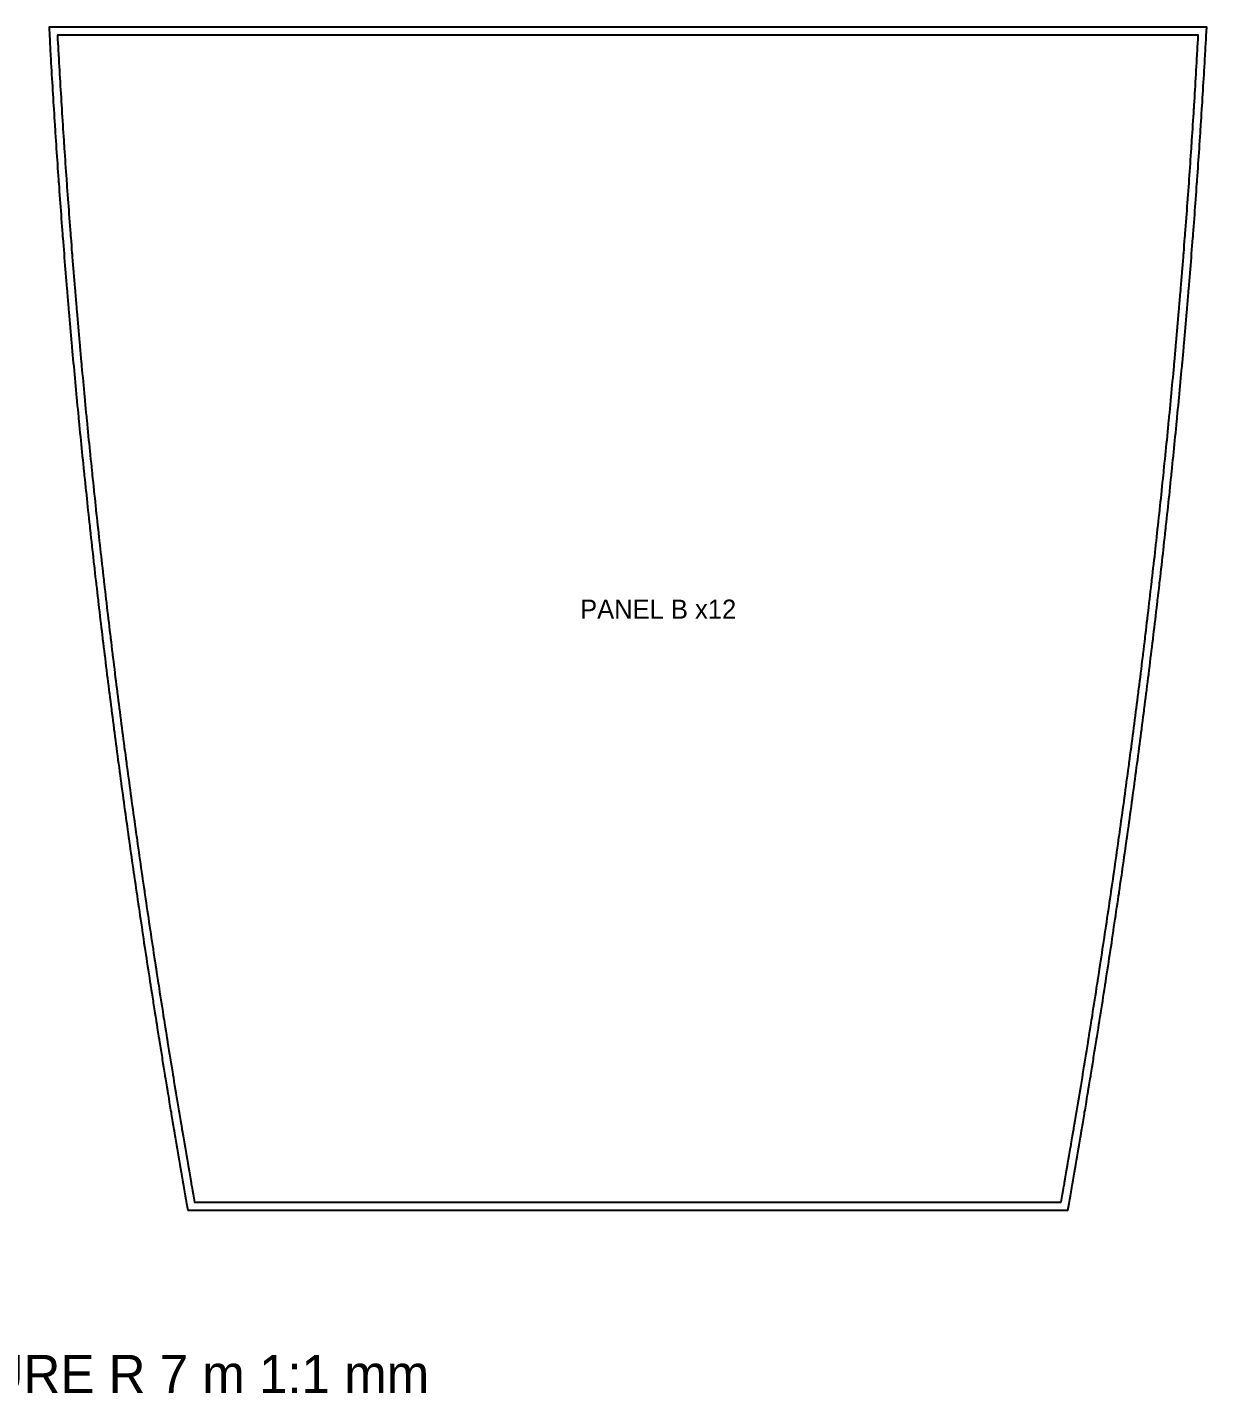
# Model space of a CAD drawing. Header units: millimetres. Extents: x 8 to 17190, y -602 to 3691.
# Drawn here: x 3115 to 6821, y -602 to 3690 of the extents above; entities that cross this region are included whole.
import ezdxf

# ---------------------------------------------------------------- set-up
doc = ezdxf.new("R2010")
doc.units = ezdxf.units.MM
for name, color, linetype in [('CUT', 7, 'Continuous'), ('NOTES', 7, 'Continuous'), ('SEW', 7, 'Continuous')]:
    doc.layers.add(name, color=color, linetype=linetype)

msp = doc.modelspace()

# ---------------------------------------------------------------- linework, layer by layer
at = {"layer": 'CUT'}
msp.add_lwpolyline([(3619.3, -25), (6385.1, -25), (6388.7, -4.3), (6388.7, -4.2), (6390.9, 8), (6393, 20.2), (6395.1, 32.5), (6397.3, 44.7), (6398.7, 53), (6399.4, 56.9), (6401.5, 69.1), (6403.6, 81.4), (6405.7, 93.6), (6407.8, 105.8), (6408.6, 110.3), (6409.9, 118), (6412, 130.3), (6414.1, 142.5), (6416.2, 154.7), (6418.3, 166.9), (6418.4, 167.6), (6420.4, 179.2), (6422.4, 191.4), (6424.5, 203.6), (6426.6, 215.8), (6428.1, 224.9), (6428.7, 228.1), (6430.7, 240.3), (6432.8, 252.5), (6434.8, 264.7), (6436.9, 277), (6437.7, 282.2), (6438.9, 289.2), (6440.9, 301.4), (6443, 313.6), (6445, 325.9), (6447, 338.1), (6447.3, 339.5), (6449.1, 350.3), (6451.1, 362.5), (6453.1, 374.8), (6455.1, 387), (6456.7, 396.8), (6457.1, 399.2), (6459.1, 411.4), (6461.1, 423.7), (6463.1, 435.9), (6465.1, 448.1), (6466, 454.1), (6467, 460.4), (6469, 472.6), (6471, 484.8), (6473, 497), (6474.9, 509.3), (6475.3, 511.4), (6476.9, 521.5), (6478.8, 533.7), (6480.8, 545.9), (6482.7, 558.2), (6484.4, 568.8), (6484.7, 570.4), (6486.6, 582.6), (6488.6, 594.8), (6490.5, 607.1), (6492.4, 619.3), (6493.5, 626.1), (6494.3, 631.5), (6496.2, 643.7), (6498.1, 656), (6500.1, 668.2), (6502, 680.4), (6502.4, 683.4), (6503.9, 692.6), (6505.7, 704.9), (6507.6, 717.1), (6509.5, 729.3), (6511.3, 740.7), (6511.4, 741.6), (6513.3, 753.8), (6515.1, 766), (6517, 778.2), (6518.9, 790.5), (6520, 798), (6520.7, 802.7), (6522.6, 814.9), (6524.4, 827.1), (6526.3, 839.4), (6528.1, 851.6), (6528.7, 855.3), (6529.9, 863.8), (6531.8, 876), (6533.6, 888.3), (6535.4, 900.5), (6537.2, 912.6), (6537.2, 912.7), (6539, 924.9), (6540.8, 937.2), (6542.6, 949.4), (6544.4, 961.6), (6545.7, 969.9), (6546.2, 973.9), (6548, 986.1), (6549.8, 998.3), (6551.6, 1010.5), (6553.4, 1022.8), (6554, 1027.2), (6555.1, 1035), (6556.9, 1047.2), (6558.7, 1059.4), (6560.4, 1071.7), (6562.2, 1083.9), (6562.3, 1084.5), (6563.9, 1096.1), (6565.6, 1108.3), (6567.4, 1120.6), (6569.1, 1132.8), (6570.4, 1141.8), (6570.8, 1145), (6572.6, 1157.3), (6574.3, 1169.5), (6576, 1181.7), (6577.7, 1193.9), (6578.4, 1199.2), (6579.4, 1206.2), (6581.1, 1218.4), (6582.8, 1230.6), (6584.5, 1242.8), (6586.2, 1255.1), (6586.4, 1256.5), (6587.8, 1267.3), (6589.5, 1279.5), (6591.2, 1291.7), (6592.9, 1304), (6594.2, 1313.8), (6594.5, 1316.2), (6596.2, 1328.4), (6597.8, 1340.7), (6599.5, 1352.9), (6601.1, 1365.1), (6601.9, 1371.1), (6602.8, 1377.3), (6604.4, 1389.6), (6606, 1401.8), (6607.6, 1414), (6609.2, 1426.2), (6609.5, 1428.4), (6610.9, 1438.5), (6612.5, 1450.7), (6614.1, 1462.9), (6615.7, 1475.1), (6617, 1485.7), (6617.3, 1487.4), (6618.9, 1499.6), (6620.4, 1511.8), (6622, 1524.1), (6623.6, 1536.3), (6624.5, 1543), (6625.2, 1548.5), (6626.7, 1560.7), (6628.3, 1573), (6629.8, 1585.2), (6631.4, 1597.4), (6631.8, 1600.3), (6632.9, 1609.6), (6634.5, 1621.9), (6636, 1634.1), (6637.5, 1646.3), (6638.9, 1657.7), (6639.1, 1658.6), (6640.6, 1670.8), (6642.1, 1683), (6643.6, 1695.2), (6645.1, 1707.5), (6646, 1715), (6646.6, 1719.7), (6648.1, 1731.9), (6649.6, 1744.1), (6651.1, 1756.4), (6652.6, 1768.6), (6653, 1772.3), (6654, 1780.8), (6655.5, 1793.1), (6657, 1805.3), (6658.4, 1817.5), (6659.9, 1829.6), (6659.9, 1829.7), (6661.3, 1842), (6662.8, 1854.2), (6664.2, 1866.4), (6665.7, 1878.6), (6666.6, 1886.9), (6667.1, 1890.9), (6668.5, 1903.1), (6669.9, 1915.3), (6671.4, 1927.6), (6672.8, 1939.8), (6673.3, 1944.2), (6674.2, 1952), (6675.6, 1964.2), (6677, 1976.5), (6678.4, 1988.7), (6679.7, 2000.9), (6679.8, 2001.5), (6681.1, 2013.1), (6682.5, 2025.4), (6683.9, 2037.6), (6685.2, 2049.8), (6686.2, 2058.9), (6686.6, 2062.1), (6688, 2074.3), (6689.3, 2086.5), (6690.6, 2098.7), (6692, 2111), (6692.6, 2116.2), (6693.3, 2123.2), (6694.7, 2135.4), (6696, 2147.6), (6697.3, 2159.9), (6698.6, 2172.1), (6698.8, 2173.5), (6699.9, 2184.3), (6701.2, 2196.6), (6702.5, 2208.8), (6703.8, 2221), (6704.9, 2230.8), (6705.1, 2233.2), (6706.4, 2245.5), (6707.7, 2257.7), (6708.9, 2269.9), (6710.2, 2282.2), (6710.8, 2288.1), (6711.5, 2294.4), (6712.7, 2306.6), (6714, 2318.8), (6715.2, 2331.1), (6716.5, 2343.3), (6716.7, 2345.4), (6717.7, 2355.5), (6719, 2367.7), (6720.2, 2380), (6721.4, 2392.2), (6722.5, 2402.7), (6722.6, 2404.4), (6723.8, 2416.7), (6725, 2428.9), (6726.2, 2441.1), (6727.4, 2453.3), (6728.1, 2460.1), (6728.6, 2465.6), (6729.8, 2477.8), (6731, 2490), (6732.2, 2502.3), (6733.3, 2514.5), (6733.6, 2517.4), (6734.5, 2526.7), (6735.7, 2538.9), (6736.8, 2551.2), (6738, 2563.4), (6739, 2574.7), (6739.1, 2575.6), (6740.3, 2587.8), (6741.4, 2600.1), (6742.5, 2612.3), (6743.6, 2624.5), (6744.3, 2632), (6744.8, 2636.8), (6745.9, 2649), (6747, 2661.2), (6748.1, 2673.4), (6749.2, 2685.7), (6749.5, 2689.3), (6750.3, 2697.9), (6751.4, 2710.1), (6752.4, 2722.4), (6753.5, 2734.6), (6754.6, 2746.6), (6754.6, 2746.8), (6755.7, 2759), (6756.7, 2771.3), (6757.8, 2783.5), (6758.8, 2795.7), (6759.5, 2804), (6759.9, 2807.9), (6760.9, 2820.2), (6761.9, 2832.4), (6763, 2844.6), (6764, 2856.9), (6764.4, 2861.3), (6765, 2869.1), (6766, 2881.3), (6767, 2893.5), (6768, 2905.8), (6769, 2918), (6769.1, 2918.6), (6770, 2930.2), (6771, 2942.5), (6772, 2954.7), (6773, 2966.9), (6773.7, 2975.9), (6773.9, 2979.1), (6774.9, 2991.4), (6775.9, 3003.6), (6776.8, 3015.8), (6777.8, 3028.1), (6778.2, 3033.2), (6778.7, 3040.3), (6779.7, 3052.5), (6780.6, 3064.7), (6781.5, 3077), (6782.4, 3089.2), (6782.5, 3090.6), (6783.4, 3101.4), (6784.3, 3113.6), (6785.2, 3125.9), (6786.1, 3138.1), (6786.8, 3147.9), (6787, 3150.3), (6787.9, 3162.6), (6788.7, 3174.8), (6789.6, 3187), (6790.5, 3199.2), (6790.9, 3205.2), (6791.4, 3211.5), (6792.2, 3223.7), (6793.1, 3235.9), (6793.9, 3248.2), (6794.8, 3260.4), (6794.9, 3262.5), (6795.6, 3272.6), (6796.5, 3284.8), (6797.3, 3297.1), (6798.1, 3309.3), (6798.8, 3319.8), (6798.9, 3321.5), (6799.8, 3333.8), (6800.6, 3346), (6801.4, 3358.2), (6802.2, 3370.4), (6802.6, 3377.1), (6803, 3382.7), (6803.8, 3394.9), (6804.5, 3407.1), (6805.3, 3419.4), (6806.1, 3431.6), (6806.3, 3434.5), (6806.9, 3443.8), (6807.6, 3456), (6808.4, 3468.3), (6809.1, 3480.5), (6809.8, 3491.8), (6809.9, 3492.7), (6810.6, 3505), (6811.3, 3517.2), (6812.1, 3529.4), (6812.8, 3541.6), (6813.2, 3549.1), (6813.5, 3553.9), (6814.2, 3566.1), (6814.9, 3578.3), (6815.6, 3590.6), (6816.3, 3602.8), (6816.5, 3606.4), (6817, 3615), (6817.7, 3627.2), (6818.4, 3639.5), (6819.1, 3651.7), (6819.7, 3663.7), (6821.2, 3690.1), (3183.3, 3690.1), (3184.7, 3663.7), (3185.4, 3651.7), (3186, 3639.5), (3186.7, 3627.2), (3187.4, 3615), (3187.9, 3606.4), (3188.1, 3602.8), (3188.8, 3590.6), (3189.5, 3578.3), (3190.2, 3566.1), (3190.9, 3553.9), (3191.2, 3549.1), (3191.6, 3541.6), (3192.3, 3529.4), (3193.1, 3517.2), (3193.8, 3505), (3194.6, 3492.7), (3194.6, 3491.8), (3195.3, 3480.5), (3196, 3468.3), (3196.8, 3456), (3197.6, 3443.8), (3198.1, 3434.5), (3198.3, 3431.6), (3199.1, 3419.4), (3199.9, 3407.1), (3200.7, 3394.9), (3201.4, 3382.7), (3201.8, 3377.1), (3202.2, 3370.4), (3203, 3358.2), (3203.8, 3346), (3204.7, 3333.8), (3205.5, 3321.5), (3205.6, 3319.8), (3206.3, 3309.3), (3207.1, 3297.1), (3207.9, 3284.8), (3208.8, 3272.6), (3209.5, 3262.5), (3209.6, 3260.4), (3210.5, 3248.2), (3211.3, 3235.9), (3212.2, 3223.7), (3213, 3211.5), (3213.5, 3205.2), (3213.9, 3199.2), (3214.8, 3187), (3215.7, 3174.8), (3216.6, 3162.6), (3217.4, 3150.3), (3217.6, 3147.9), (3218.3, 3138.1), (3219.2, 3125.9), (3220.1, 3113.6), (3221.1, 3101.4), (3221.9, 3090.6), (3222, 3089.2), (3222.9, 3077), (3223.8, 3064.7), (3224.8, 3052.5), (3225.7, 3040.3), (3226.2, 3033.2), (3226.6, 3028.1), (3227.6, 3015.8), (3228.5, 3003.6), (3229.5, 2991.4), (3230.5, 2979.1), (3230.7, 2975.9), (3231.4, 2966.9), (3232.4, 2954.7), (3233.4, 2942.5), (3234.4, 2930.2), (3235.3, 2918.6), (3235.4, 2918), (3236.4, 2905.8), (3237.4, 2893.5), (3238.4, 2881.3), (3239.4, 2869.1), (3240.1, 2861.3), (3240.4, 2856.9), (3241.4, 2844.6), (3242.5, 2832.4), (3243.5, 2820.2), (3244.5, 2807.9), (3244.9, 2804), (3245.6, 2795.7), (3246.6, 2783.5), (3247.7, 2771.3), (3248.8, 2759), (3249.8, 2746.8), (3249.8, 2746.6), (3250.9, 2734.6), (3252, 2722.4), (3253.1, 2710.1), (3254.1, 2697.9), (3254.9, 2689.3), (3255.2, 2685.7), (3256.3, 2673.4), (3257.4, 2661.2), (3258.5, 2649), (3259.7, 2636.8), (3260.1, 2632), (3260.8, 2624.5), (3261.9, 2612.3), (3263, 2600.1), (3264.2, 2587.8), (3265.3, 2575.6), (3265.4, 2574.7), (3266.4, 2563.4), (3267.6, 2551.2), (3268.7, 2538.9), (3269.9, 2526.7), (3270.8, 2517.4), (3271.1, 2514.5), (3272.2, 2502.3), (3273.4, 2490), (3274.6, 2477.8), (3275.8, 2465.6), (3276.3, 2460.1), (3277, 2453.3), (3278.2, 2441.1), (3279.4, 2428.9), (3280.6, 2416.7), (3281.8, 2404.4), (3282, 2402.7), (3283, 2392.2), (3284.2, 2380), (3285.5, 2367.7), (3286.7, 2355.5), (3287.7, 2345.4), (3287.9, 2343.3), (3289.2, 2331.1), (3290.4, 2318.8), (3291.7, 2306.6), (3292.9, 2294.4), (3293.6, 2288.1), (3294.2, 2282.2), (3295.5, 2269.9), (3296.7, 2257.7), (3298, 2245.5), (3299.3, 2233.2), (3299.6, 2230.8), (3300.6, 2221), (3301.9, 2208.8), (3303.2, 2196.6), (3304.5, 2184.3), (3305.7, 2173.5), (3305.8, 2172.1), (3307.1, 2159.9), (3308.4, 2147.6), (3309.8, 2135.4), (3311.1, 2123.2), (3311.9, 2116.2), (3312.4, 2111), (3313.8, 2098.7), (3315.1, 2086.5), (3316.5, 2074.3), (3317.8, 2062.1), (3318.2, 2058.9), (3319.2, 2049.8), (3320.5, 2037.6), (3321.9, 2025.4), (3323.3, 2013.1), (3324.6, 2001.5), (3324.7, 2000.9), (3326.1, 1988.7), (3327.4, 1976.5), (3328.8, 1964.2), (3330.2, 1952), (3331.1, 1944.2), (3331.7, 1939.8), (3333.1, 1927.6), (3334.5, 1915.3), (3335.9, 1903.1), (3337.3, 1890.9), (3337.8, 1886.9), (3338.8, 1878.6), (3340.2, 1866.4), (3341.6, 1854.2), (3343.1, 1842), (3344.5, 1829.7), (3344.5, 1829.6), (3346, 1817.5), (3347.4, 1805.3), (3348.9, 1793.1), (3350.4, 1780.8), (3351.4, 1772.3), (3351.9, 1768.6), (3353.3, 1756.4), (3354.8, 1744.1), (3356.3, 1731.9), (3357.8, 1719.7), (3358.4, 1715), (3359.3, 1707.5), (3360.8, 1695.2), (3362.3, 1683), (3363.8, 1670.8), (3365.4, 1658.6), (3365.5, 1657.7), (3366.9, 1646.3), (3368.4, 1634.1), (3370, 1621.9), (3371.5, 1609.6), (3372.7, 1600.3), (3373, 1597.4), (3374.6, 1585.2), (3376.1, 1573), (3377.7, 1560.7), (3379.3, 1548.5), (3380, 1543), (3380.8, 1536.3), (3382.4, 1524.1), (3384, 1511.8), (3385.6, 1499.6), (3387.2, 1487.4), (3387.4, 1485.7), (3388.7, 1475.1), (3390.3, 1462.9), (3391.9, 1450.7), (3393.6, 1438.5), (3394.9, 1428.4), (3395.2, 1426.2), (3396.8, 1414), (3398.4, 1401.8), (3400, 1389.6), (3401.7, 1377.3), (3402.5, 1371.1), (3403.3, 1365.1), (3404.9, 1352.9), (3406.6, 1340.7), (3408.2, 1328.4), (3409.9, 1316.2), (3410.2, 1313.8), (3411.6, 1304), (3413.2, 1291.7), (3414.9, 1279.5), (3416.6, 1267.3), (3418.1, 1256.5), (3418.2, 1255.1), (3419.9, 1242.8), (3421.6, 1230.6), (3423.3, 1218.4), (3425, 1206.2), (3426, 1199.2), (3426.7, 1193.9), (3428.4, 1181.7), (3430.1, 1169.5), (3431.9, 1157.3), (3433.6, 1145), (3434, 1141.8), (3435.3, 1132.8), (3437, 1120.6), (3438.8, 1108.3), (3440.5, 1096.1), (3442.2, 1084.5), (3442.3, 1083.9), (3444, 1071.7), (3445.8, 1059.4), (3447.5, 1047.2), (3449.3, 1035), (3450.4, 1027.2), (3451.1, 1022.8), (3452.8, 1010.5), (3454.6, 998.3), (3456.4, 986.1), (3458.2, 973.9), (3458.8, 969.9), (3460, 961.6), (3461.8, 949.4), (3463.6, 937.2), (3465.4, 924.9), (3467.2, 912.7), (3467.2, 912.6), (3469, 900.5), (3470.8, 888.3), (3472.6, 876), (3474.5, 863.8), (3475.8, 855.3), (3476.3, 851.6), (3478.2, 839.4), (3480, 827.1), (3481.8, 814.9), (3483.7, 802.7), (3484.4, 798), (3485.5, 790.5), (3487.4, 778.2), (3489.3, 766), (3491.1, 753.8), (3493, 741.6), (3493.2, 740.7), (3494.9, 729.3), (3496.8, 717.1), (3498.7, 704.9), (3500.6, 692.6), (3502, 683.4), (3502.5, 680.4), (3504.4, 668.2), (3506.3, 656), (3508.2, 643.7), (3510.1, 631.5), (3511, 626.1), (3512, 619.3), (3513.9, 607.1), (3515.9, 594.8), (3517.8, 582.6), (3519.7, 570.4), (3520, 568.8), (3521.7, 558.2), (3523.6, 545.9), (3525.6, 533.7), (3527.5, 521.5), (3529.1, 511.4), (3529.5, 509.3), (3531.5, 497), (3533.4, 484.8), (3535.4, 472.6), (3537.4, 460.4), (3538.4, 454.1), (3539.4, 448.1), (3541.3, 435.9), (3543.3, 423.7), (3545.3, 411.4), (3547.3, 399.2), (3547.7, 396.8), (3549.3, 387), (3551.3, 374.8), (3553.3, 362.5), (3555.4, 350.3), (3557.1, 339.5), (3557.4, 338.1), (3559.4, 325.9), (3561.4, 313.6), (3563.5, 301.4), (3565.5, 289.2), (3566.7, 282.2), (3567.6, 277), (3569.6, 264.7), (3571.7, 252.5), (3573.7, 240.3), (3575.8, 228.1), (3576.3, 224.9), (3577.8, 215.8), (3579.9, 203.6), (3582, 191.4), (3584, 179.2), (3586, 167.6), (3586.1, 166.9), (3588.2, 154.7), (3590.3, 142.5), (3592.4, 130.3), (3594.5, 118), (3595.8, 110.3), (3596.6, 105.8), (3598.7, 93.6), (3600.8, 81.4), (3602.9, 69.1), (3605, 56.9), (3605.7, 53), (3607.2, 44.7), (3609.3, 32.5), (3611.4, 20.2), (3613.6, 8), (3615.7, -4.2), (3615.7, -4.3)], close=True, dxfattribs=at)
at = {"layer": 'SEW'}
msp.add_lwpolyline([(6364.1, 0), (6364.1, 0.1), (6366.2, 12.3), (6368.4, 24.5), (6370.5, 36.7), (6372.6, 49), (6374.1, 57.3), (6374.7, 61.2), (6376.9, 73.4), (6379, 85.6), (6381.1, 97.8), (6383.2, 110), (6384, 114.5), (6385.3, 122.3), (6387.4, 134.5), (6389.5, 146.7), (6391.6, 158.9), (6393.6, 171.1), (6393.8, 171.8), (6395.7, 183.4), (6397.8, 195.6), (6399.9, 207.8), (6401.9, 220), (6403.5, 229.1), (6404, 232.2), (6406.1, 244.4), (6408.1, 256.7), (6410.2, 268.9), (6412.2, 281.1), (6413.1, 286.3), (6414.2, 293.3), (6416.3, 305.5), (6418.3, 317.7), (6420.3, 330), (6422.4, 342.2), (6422.6, 343.6), (6424.4, 354.4), (6426.4, 366.6), (6428.4, 378.8), (6430.4, 391), (6432, 400.9), (6432.4, 403.3), (6434.4, 415.5), (6436.4, 427.7), (6438.4, 439.9), (6440.4, 452.1), (6441.4, 458.1), (6442.4, 464.3), (6444.3, 476.6), (6446.3, 488.8), (6448.3, 501), (6450.2, 513.2), (6450.6, 515.4), (6452.2, 525.4), (6454.2, 537.7), (6456.1, 549.9), (6458.1, 562.1), (6459.7, 572.7), (6460, 574.3), (6461.9, 586.5), (6463.9, 598.7), (6465.8, 611), (6467.7, 623.2), (6468.8, 629.9), (6469.6, 635.4), (6471.5, 647.6), (6473.4, 659.8), (6475.4, 672), (6477.3, 684.3), (6477.7, 687.2), (6479.1, 696.5), (6481, 708.7), (6482.9, 720.9), (6484.8, 733.1), (6486.6, 744.5), (6486.7, 745.3), (6488.6, 757.6), (6490.4, 769.8), (6492.3, 782), (6494.2, 794.2), (6495.3, 801.7), (6496, 806.4), (6497.9, 818.7), (6499.7, 830.9), (6501.5, 843.1), (6503.4, 855.3), (6503.9, 859), (6505.2, 867.5), (6507, 879.7), (6508.9, 892), (6510.7, 904.2), (6512.5, 916.3), (6512.5, 916.4), (6514.3, 928.6), (6516.1, 940.8), (6517.9, 953), (6519.7, 965.3), (6520.9, 973.5), (6521.5, 977.5), (6523.3, 989.7), (6525.1, 1001.9), (6526.8, 1014.1), (6528.6, 1026.3), (6529.3, 1030.8), (6530.4, 1038.6), (6532.1, 1050.8), (6533.9, 1063), (6535.7, 1075.2), (6537.4, 1087.4), (6537.5, 1088.1), (6539.2, 1099.6), (6540.9, 1111.9), (6542.6, 1124.1), (6544.4, 1136.3), (6545.6, 1145.3), (6546.1, 1148.5), (6547.8, 1160.7), (6549.5, 1173), (6551.2, 1185.2), (6552.9, 1197.4), (6553.7, 1202.6), (6554.6, 1209.6), (6556.3, 1221.8), (6558, 1234), (6559.7, 1246.3), (6561.4, 1258.5), (6561.6, 1259.9), (6563.1, 1270.7), (6564.8, 1282.9), (6566.4, 1295.1), (6568.1, 1307.3), (6569.4, 1317.1), (6569.7, 1319.6), (6571.4, 1331.8), (6573.1, 1344), (6574.7, 1356.2), (6576.3, 1368.4), (6577.1, 1374.4), (6578, 1380.6), (6579.6, 1392.9), (6581.2, 1405.1), (6582.8, 1417.3), (6584.5, 1429.5), (6584.7, 1431.7), (6586.1, 1441.7), (6587.7, 1454), (6589.3, 1466.2), (6590.9, 1478.4), (6592.3, 1488.9), (6592.5, 1490.6), (6594.1, 1502.8), (6595.6, 1515), (6597.2, 1527.3), (6598.8, 1539.5), (6599.7, 1546.2), (6600.4, 1551.7), (6601.9, 1563.9), (6603.5, 1576.1), (6605, 1588.3), (6606.6, 1600.6), (6607, 1603.5), (6608.1, 1612.8), (6609.7, 1625), (6611.2, 1637.2), (6612.7, 1649.4), (6614.1, 1660.7), (6614.2, 1661.6), (6615.8, 1673.9), (6617.3, 1686.1), (6618.8, 1698.3), (6620.3, 1710.5), (6621.2, 1718), (6621.8, 1722.7), (6623.3, 1734.9), (6624.8, 1747.2), (6626.3, 1759.4), (6627.7, 1771.6), (6628.2, 1775.3), (6629.2, 1783.8), (6630.7, 1796), (6632.1, 1808.3), (6633.6, 1820.5), (6635, 1832.5), (6635.1, 1832.7), (6636.5, 1844.9), (6638, 1857.1), (6639.4, 1869.3), (6640.8, 1881.6), (6641.8, 1889.8), (6642.3, 1893.8), (6643.7, 1906), (6645.1, 1918.2), (6646.5, 1930.4), (6647.9, 1942.6), (6648.4, 1947.1), (6649.3, 1954.9), (6650.7, 1967.1), (6652.1, 1979.3), (6653.5, 1991.5), (6654.9, 2003.7), (6655, 2004.4), (6656.3, 2015.9), (6657.7, 2028.2), (6659, 2040.4), (6660.4, 2052.6), (6661.4, 2061.6), (6661.8, 2064.8), (6663.1, 2077), (6664.5, 2089.2), (6665.8, 2101.5), (6667.1, 2113.7), (6667.7, 2118.9), (6668.5, 2125.9), (6669.8, 2138.1), (6671.1, 2150.3), (6672.4, 2162.6), (6673.8, 2174.8), (6673.9, 2176.2), (6675.1, 2187), (6676.4, 2199.2), (6677.7, 2211.4), (6679, 2223.6), (6680, 2233.4), (6680.2, 2235.9), (6681.5, 2248.1), (6682.8, 2260.3), (6684.1, 2272.5), (6685.4, 2284.7), (6686, 2290.7), (6686.6, 2296.9), (6687.9, 2309.2), (6689.1, 2321.4), (6690.4, 2333.6), (6691.6, 2345.8), (6691.8, 2348), (6692.8, 2358), (6694.1, 2370.2), (6695.3, 2382.5), (6696.5, 2394.7), (6697.6, 2405.2), (6697.7, 2406.9), (6699, 2419.1), (6700.2, 2431.3), (6701.4, 2443.6), (6702.6, 2455.8), (6703.2, 2462.5), (6703.7, 2468), (6704.9, 2480.2), (6706.1, 2492.4), (6707.3, 2504.6), (6708.5, 2516.9), (6708.7, 2519.8), (6709.6, 2529.1), (6710.8, 2541.3), (6711.9, 2553.5), (6713.1, 2565.7), (6714.1, 2577), (6714.2, 2577.9), (6715.4, 2590.2), (6716.5, 2602.4), (6717.6, 2614.6), (6718.8, 2626.8), (6719.4, 2634.3), (6719.9, 2639), (6721, 2651.2), (6722.1, 2663.5), (6723.2, 2675.7), (6724.3, 2687.9), (6724.6, 2691.6), (6725.4, 2700.1), (6726.5, 2712.3), (6727.5, 2724.5), (6728.6, 2736.8), (6729.7, 2748.8), (6729.7, 2749), (6730.8, 2761.2), (6731.8, 2773.4), (6732.9, 2785.6), (6733.9, 2797.9), (6734.6, 2806.1), (6735, 2810.1), (6736, 2822.3), (6737, 2834.5), (6738.1, 2846.7), (6739.1, 2858.9), (6739.5, 2863.4), (6740.1, 2871.2), (6741.1, 2883.4), (6742.1, 2895.6), (6743.1, 2907.8), (6744.1, 2920), (6744.2, 2920.6), (6745.1, 2932.2), (6746.1, 2944.5), (6747.1, 2956.7), (6748.1, 2968.9), (6748.8, 2977.9), (6749, 2981.1), (6750, 2993.3), (6750.9, 3005.5), (6751.9, 3017.8), (6752.8, 3030), (6753.2, 3035.2), (6753.8, 3042.2), (6754.7, 3054.4), (6755.7, 3066.6), (6756.6, 3078.9), (6757.5, 3091.1), (6757.6, 3092.4), (6758.4, 3103.3), (6759.3, 3115.5), (6760.2, 3127.7), (6761.1, 3139.9), (6761.9, 3149.7), (6762, 3152.2), (6762.9, 3164.4), (6763.8, 3176.6), (6764.7, 3188.8), (6765.6, 3201), (6766, 3207), (6766.4, 3213.2), (6767.3, 3225.5), (6768.2, 3237.7), (6769, 3249.9), (6769.9, 3262.1), (6770, 3264.2), (6770.7, 3274.3), (6771.5, 3286.5), (6772.4, 3298.8), (6773.2, 3311), (6773.9, 3321.5), (6774, 3323.2), (6774.8, 3335.4), (6775.6, 3347.6), (6776.4, 3359.8), (6777.2, 3372.1), (6777.7, 3378.8), (6778, 3384.3), (6778.8, 3396.5), (6779.6, 3408.7), (6780.4, 3420.9), (6781.1, 3433.2), (6781.3, 3436), (6781.9, 3445.4), (6782.7, 3457.6), (6783.4, 3469.8), (6784.2, 3482), (6784.9, 3493.3), (6784.9, 3494.2), (6785.7, 3506.5), (6786.4, 3518.7), (6787.1, 3530.9), (6787.8, 3543.1), (6788.3, 3550.6), (6788.6, 3555.3), (6789.3, 3567.5), (6790, 3579.8), (6790.7, 3592), (6791.4, 3604.2), (6791.6, 3607.8), (6792.1, 3616.4), (6792.7, 3628.6), (6793.4, 3640.8), (6794.1, 3653.1), (6794.7, 3665.1), (3209.7, 3665.1), (3210.3, 3653.1), (3211, 3640.8), (3211.7, 3628.6), (3212.4, 3616.4), (3212.8, 3607.8), (3213.1, 3604.2), (3213.7, 3592), (3214.4, 3579.8), (3215.2, 3567.5), (3215.9, 3555.3), (3216.1, 3550.6), (3216.6, 3543.1), (3217.3, 3530.9), (3218, 3518.7), (3218.8, 3506.5), (3219.5, 3494.2), (3219.6, 3493.3), (3220.2, 3482), (3221, 3469.8), (3221.8, 3457.6), (3222.5, 3445.4), (3223.1, 3436), (3223.3, 3433.2), (3224, 3420.9), (3224.8, 3408.7), (3225.6, 3396.5), (3226.4, 3384.3), (3226.8, 3378.8), (3227.2, 3372.1), (3228, 3359.8), (3228.8, 3347.6), (3229.6, 3335.4), (3230.4, 3323.2), (3230.5, 3321.5), (3231.2, 3311), (3232.1, 3298.8), (3232.9, 3286.5), (3233.7, 3274.3), (3234.4, 3264.2), (3234.6, 3262.1), (3235.4, 3249.9), (3236.3, 3237.7), (3237.1, 3225.5), (3238, 3213.2), (3238.4, 3207), (3238.9, 3201), (3239.7, 3188.8), (3240.6, 3176.6), (3241.5, 3164.4), (3242.4, 3152.2), (3242.6, 3149.7), (3243.3, 3139.9), (3244.2, 3127.7), (3245.1, 3115.5), (3246, 3103.3), (3246.8, 3092.4), (3246.9, 3091.1), (3247.8, 3078.9), (3248.8, 3066.6), (3249.7, 3054.4), (3250.6, 3042.2), (3251.2, 3035.2), (3251.6, 3030), (3252.5, 3017.8), (3253.5, 3005.5), (3254.4, 2993.3), (3255.4, 2981.1), (3255.7, 2977.9), (3256.4, 2968.9), (3257.3, 2956.7), (3258.3, 2944.5), (3259.3, 2932.2), (3260.2, 2920.6), (3260.3, 2920), (3261.3, 2907.8), (3262.3, 2895.6), (3263.3, 2883.4), (3264.3, 2871.2), (3265, 2863.4), (3265.3, 2858.9), (3266.4, 2846.7), (3267.4, 2834.5), (3268.4, 2822.3), (3269.5, 2810.1), (3269.8, 2806.1), (3270.5, 2797.9), (3271.5, 2785.6), (3272.6, 2773.4), (3273.7, 2761.2), (3274.7, 2749), (3274.7, 2748.8), (3275.8, 2736.8), (3276.9, 2724.5), (3278, 2712.3), (3279, 2700.1), (3279.8, 2691.6), (3280.1, 2687.9), (3281.2, 2675.7), (3282.3, 2663.5), (3283.4, 2651.2), (3284.6, 2639), (3285, 2634.3), (3285.7, 2626.8), (3286.8, 2614.6), (3287.9, 2602.4), (3289.1, 2590.2), (3290.2, 2577.9), (3290.3, 2577), (3291.3, 2565.7), (3292.5, 2553.5), (3293.6, 2541.3), (3294.8, 2529.1), (3295.7, 2519.8), (3296, 2516.9), (3297.1, 2504.6), (3298.3, 2492.4), (3299.5, 2480.2), (3300.7, 2468), (3301.2, 2462.5), (3301.9, 2455.8), (3303.1, 2443.6), (3304.3, 2431.3), (3305.5, 2419.1), (3306.7, 2406.9), (3306.8, 2405.2), (3307.9, 2394.7), (3309.1, 2382.5), (3310.3, 2370.2), (3311.6, 2358), (3312.6, 2348), (3312.8, 2345.8), (3314, 2333.6), (3315.3, 2321.4), (3316.5, 2309.2), (3317.8, 2296.9), (3318.5, 2290.7), (3319.1, 2284.7), (3320.3, 2272.5), (3321.6, 2260.3), (3322.9, 2248.1), (3324.2, 2235.9), (3324.4, 2233.4), (3325.5, 2223.6), (3326.8, 2211.4), (3328, 2199.2), (3329.4, 2187), (3330.5, 2176.2), (3330.7, 2174.8), (3332, 2162.6), (3333.3, 2150.3), (3334.6, 2138.1), (3335.9, 2125.9), (3336.7, 2118.9), (3337.3, 2113.7), (3338.6, 2101.5), (3340, 2089.2), (3341.3, 2077), (3342.7, 2064.8), (3343, 2061.6), (3344, 2052.6), (3345.4, 2040.4), (3346.8, 2028.2), (3348.1, 2015.9), (3349.4, 2004.4), (3349.5, 2003.7), (3350.9, 1991.5), (3352.3, 1979.3), (3353.7, 1967.1), (3355.1, 1954.9), (3356, 1947.1), (3356.5, 1942.6), (3357.9, 1930.4), (3359.3, 1918.2), (3360.7, 1906), (3362.2, 1893.8), (3362.6, 1889.8), (3363.6, 1881.6), (3365, 1869.3), (3366.5, 1857.1), (3367.9, 1844.9), (3369.4, 1832.7), (3369.4, 1832.5), (3370.8, 1820.5), (3372.3, 1808.3), (3373.7, 1796), (3375.2, 1783.8), (3376.2, 1775.3), (3376.7, 1771.6), (3378.2, 1759.4), (3379.6, 1747.2), (3381.1, 1734.9), (3382.6, 1722.7), (3383.2, 1718), (3384.1, 1710.5), (3385.6, 1698.3), (3387.1, 1686.1), (3388.7, 1673.9), (3390.2, 1661.6), (3390.3, 1660.7), (3391.7, 1649.4), (3393.2, 1637.2), (3394.8, 1625), (3396.3, 1612.8), (3397.5, 1603.5), (3397.8, 1600.6), (3399.4, 1588.3), (3400.9, 1576.1), (3402.5, 1563.9), (3404.1, 1551.7), (3404.8, 1546.2), (3405.6, 1539.5), (3407.2, 1527.3), (3408.8, 1515), (3410.4, 1502.8), (3411.9, 1490.6), (3412.2, 1488.9), (3413.5, 1478.4), (3415.1, 1466.2), (3416.7, 1454), (3418.3, 1441.7), (3419.7, 1431.7), (3420, 1429.5), (3421.6, 1417.3), (3423.2, 1405.1), (3424.8, 1392.9), (3426.4, 1380.6), (3427.3, 1374.4), (3428.1, 1368.4), (3429.7, 1356.2), (3431.4, 1344), (3433, 1331.8), (3434.7, 1319.6), (3435, 1317.1), (3436.3, 1307.3), (3438, 1295.1), (3439.7, 1282.9), (3441.3, 1270.7), (3442.8, 1259.9), (3443, 1258.5), (3444.7, 1246.3), (3446.4, 1234), (3448.1, 1221.8), (3449.8, 1209.6), (3450.8, 1202.6), (3451.5, 1197.4), (3453.2, 1185.2), (3454.9, 1173), (3456.6, 1160.7), (3458.3, 1148.5), (3458.8, 1145.3), (3460.1, 1136.3), (3461.8, 1124.1), (3463.5, 1111.9), (3465.3, 1099.6), (3466.9, 1088.1), (3467, 1087.4), (3468.8, 1075.2), (3470.5, 1063), (3472.3, 1050.8), (3474, 1038.6), (3475.2, 1030.8), (3475.8, 1026.3), (3477.6, 1014.1), (3479.4, 1001.9), (3481.1, 989.7), (3482.9, 977.5), (3483.5, 973.5), (3484.7, 965.3), (3486.5, 953), (3488.3, 940.8), (3490.1, 928.6), (3491.9, 916.4), (3491.9, 916.3), (3493.7, 904.2), (3495.6, 892), (3497.4, 879.7), (3499.2, 867.5), (3500.5, 859), (3501, 855.3), (3502.9, 843.1), (3504.7, 830.9), (3506.6, 818.7), (3508.4, 806.4), (3509.1, 801.7), (3510.3, 794.2), (3512.1, 782), (3514, 769.8), (3515.9, 757.6), (3517.7, 745.3), (3517.9, 744.5), (3519.6, 733.1), (3521.5, 720.9), (3523.4, 708.7), (3525.3, 696.5), (3526.7, 687.2), (3527.2, 684.3), (3529.1, 672), (3531, 659.8), (3532.9, 647.6), (3534.8, 635.4), (3535.6, 629.9), (3536.7, 623.2), (3538.6, 611), (3540.6, 598.7), (3542.5, 586.5), (3544.4, 574.3), (3544.7, 572.7), (3546.4, 562.1), (3548.3, 549.9), (3550.3, 537.7), (3552.2, 525.4), (3553.8, 515.4), (3554.2, 513.2), (3556.1, 501), (3558.1, 488.8), (3560.1, 476.6), (3562.1, 464.3), (3563.1, 458.1), (3564, 452.1), (3566, 439.9), (3568, 427.7), (3570, 415.5), (3572, 403.3), (3572.4, 400.9), (3574, 391), (3576, 378.8), (3578, 366.6), (3580, 354.4), (3581.8, 343.6), (3582, 342.2), (3584.1, 330), (3586.1, 317.7), (3588.1, 305.5), (3590.2, 293.3), (3591.3, 286.3), (3592.2, 281.1), (3594.3, 268.9), (3596.3, 256.7), (3598.4, 244.4), (3600.4, 232.2), (3600.9, 229.1), (3602.5, 220), (3604.5, 207.8), (3606.6, 195.6), (3608.7, 183.4), (3610.7, 171.8), (3610.8, 171.1), (3612.9, 158.9), (3614.9, 146.7), (3617, 134.5), (3619.1, 122.3), (3620.5, 114.5), (3621.2, 110), (3623.3, 97.8), (3625.4, 85.6), (3627.6, 73.4), (3629.7, 61.2), (3630.4, 57.3), (3631.8, 49), (3633.9, 36.7), (3636.1, 24.5), (3638.2, 12.3), (3640.3, 0.1), (3640.3, 0)], close=True, dxfattribs=at)

# ---------------------------------------------------------------- texts
at = {"layer": 'NOTES'}
for s, height, p in [('PANEL B x12', 60, (4852.2, 1832.5)), ('GENERIC SPHERICAL ENVELOPE FIXTURE R 7 m 1:1 mm', 120, (0, -600))]:
    msp.add_text(s, height=height, dxfattribs=at).set_placement(p)

doc.saveas('drawing.dxf')
